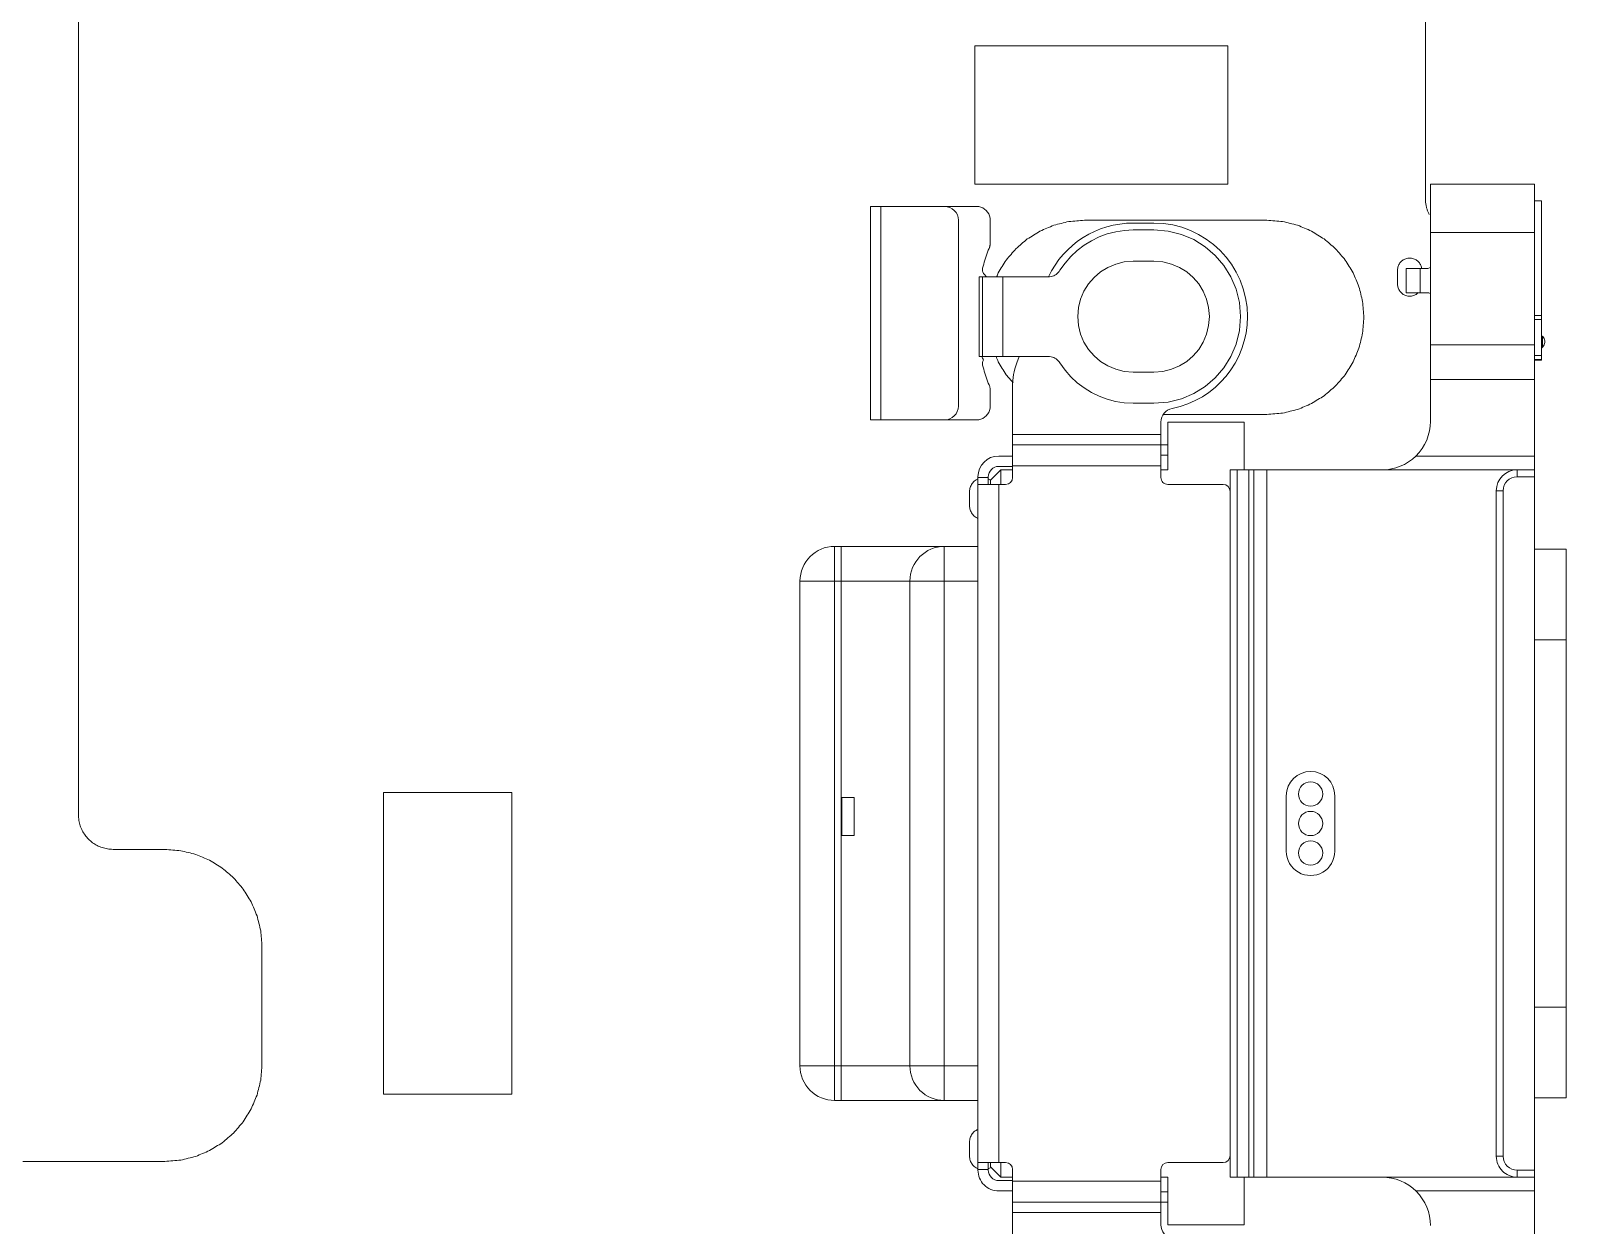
# Model space of a CAD drawing. Header units: millimetres. Extents: x 1863 to 2194, y 977 to 1295.
# Drawn here: x 2016.53 to 2038.69, y 1028.25 to 1045.48 of the extents above; entities that cross this region are included whole.
import ezdxf

# ---------------------------------------------------------------- set-up
doc = ezdxf.new("R2010")
doc.units = ezdxf.units.MM
doc.layers.add('2', color=7, linetype='Continuous', true_color=0xffffff)
doc.layers.get('0').off()

# ---------------------------------------------------------------- blocks, each defined once
blk = doc.blocks.new('A$C1B9535D9')
at = {"layer": '2', "color": 35, "linetype": 'Continuous', "lineweight": 18}
for p, q in [((33.091, 138.916), (33.091, 138.456)), ((39.698, 138.916), (34.398, 138.916)), ((34.398, 138.456), (34.398, 138.916)), ((39.698, 138.916), (39.698, 138.456)), ((41.004, 138.456), (41.004, 138.916)), ((28.069, 138.556), (28.069, 138.456)), ((28.069, 138.556), (30.369, 138.556)), ((29.722, 138.456), (29.722, 138.556)), ((29.778, 138.556), (29.778, 138.456)), ((30.027, 138.575), (30.173, 138.575)), ((30.09, 138.606), (30.11, 138.606)), ((30.298, 138.456), (30.298, 138.556)), ((30.357, 138.556), (30.357, 138.456)), ((30.369, 138.456), (30.369, 138.556)), ((27.829, 138.456), (27.829, 136.956)), ((42.349, 138.456), (27.829, 138.456)), ((28.524, 136.956), (28.524, 138.456)), ((30.147, 136.956), (30.147, 138.456)), ((30.647, 138.456), (30.647, 136.956)), ((31.749, 136.746), (31.749, 138.456)), ((31.949, 134.066), (31.949, 138.456)), ((32.049, 138.456), (32.049, 138.206)), ((42.049, 138.456), (42.049, 138.206)), ((42.149, 138.456), (42.149, 134.066)), ((46.269, 138.456), (42.349, 138.456)), ((42.349, 138.456), (42.349, 136.746)), ((32.049, 138.206), (31.949, 138.206)), ((42.049, 138.206), (42.149, 138.206)), ((32.249, 138.006), (32.249, 137.906)), ((41.849, 138.006), (32.249, 138.006)), ((41.849, 137.906), (32.249, 137.906)), ((41.849, 138.006), (41.849, 137.906)), ((27.829, 136.956), (31.249, 136.956)), ((29.044, 136.829), (29.04, 136.829)), ((29.044, 136.606), (29.044, 136.906)), ((29.044, 136.806), (29.394, 136.806)), ((29.394, 136.906), (29.394, 136.606)), ((29.394, 136.606), (29.044, 136.606)), ((37.449, 135.576), (36.649, 135.576)), ((36.649, 134.876), (37.449, 134.876)), ((31.949, 134.596), (42.149, 134.596)), ((31.949, 134.405), (42.149, 134.405)), ((42.149, 134.335), (31.949, 134.335)), ((29.001, 133.975), (29.164, 134.076)), ((29.164, 134.076), (29.344, 134.152)), ((29.344, 134.152), (29.536, 134.199)), ((29.536, 134.199), (29.739, 134.216)), ((29.739, 134.216), (29.941, 134.199)), ((29.941, 134.199), (30.134, 134.152)), ((30.134, 134.152), (30.313, 134.076)), ((30.313, 134.076), (30.477, 133.975)), ((31.949, 134.266), (31.259, 134.266)), ((31.259, 133.166), (31.259, 134.266)), ((31.949, 134.166), (42.149, 134.166)), ((42.149, 134.066), (31.949, 134.066)), ((42.839, 134.266), (42.149, 134.266)), ((42.839, 134.266), (42.839, 133.166)), ((28.73, 133.705), (28.855, 133.85)), ((28.855, 133.85), (29.001, 133.975)), ((30.477, 133.975), (30.623, 133.85)), ((30.623, 133.85), (30.748, 133.705)), ((32.159, 133.966), (32.159, 133.166)), ((41.939, 133.966), (41.939, 133.166)), ((28.628, 133.541), (28.73, 133.705)), ((29.371, 133.677), (29.266, 133.612)), ((29.486, 133.725), (29.371, 133.677)), ((29.609, 133.755), (29.486, 133.725)), ((29.739, 133.766), (29.609, 133.755)), ((29.869, 133.755), (29.739, 133.766)), ((29.992, 133.725), (29.869, 133.755)), ((30.107, 133.677), (29.992, 133.725)), ((30.211, 133.612), (30.107, 133.677)), ((30.748, 133.705), (30.849, 133.541)), ((28.553, 133.362), (28.628, 133.541)), ((29.093, 133.439), (29.028, 133.334)), ((29.173, 133.532), (29.093, 133.439)), ((29.266, 133.612), (29.173, 133.532)), ((30.305, 133.532), (30.211, 133.612)), ((30.385, 133.439), (30.305, 133.532)), ((30.45, 133.334), (30.385, 133.439)), ((30.849, 133.541), (30.925, 133.362)), ((28.505, 133.169), (28.553, 133.362)), ((28.98, 133.219), (28.949, 133.096)), ((29.028, 133.334), (28.98, 133.219)), ((30.498, 133.219), (30.45, 133.334)), ((30.528, 133.096), (30.498, 133.219)), ((30.925, 133.362), (30.972, 133.169)), ((28.389, 132.966), (28.389, 132.666)), ((28.489, 132.966), (28.505, 133.169)), ((28.489, 132.666), (28.489, 132.966)), ((28.949, 133.096), (28.939, 132.966)), ((28.939, 132.966), (28.939, 132.666)), ((30.539, 132.966), (30.528, 133.096)), ((30.539, 132.666), (30.539, 132.966)), ((30.972, 133.169), (30.989, 132.966)), ((30.989, 132.966), (30.989, 132.665)), ((31.949, 133.166), (31.259, 133.166)), ((31.259, 133.066), (32.059, 133.066)), ((31.439, 130.926), (31.439, 133.066)), ((31.589, 130.926), (31.589, 133.166)), ((31.739, 133.166), (31.739, 133.066)), ((31.889, 133.066), (31.889, 130.926)), ((31.949, 133.066), (31.949, 133.166)), ((42.039, 133.066), (42.838, 133.066)), ((42.149, 133.066), (42.149, 133.166)), ((42.839, 133.166), (42.149, 133.166)), ((42.209, 133.066), (42.209, 130.926)), ((42.359, 133.166), (42.359, 133.066)), ((42.509, 130.926), (42.509, 133.166)), ((42.659, 130.926), (42.659, 133.066)), ((28.495, 132.539), (28.489, 132.666)), ((28.515, 132.414), (28.495, 132.539)), ((28.939, 132.666), (28.949, 132.536)), ((28.949, 132.536), (28.98, 132.414)), ((30.498, 132.414), (30.528, 132.536)), ((30.528, 132.536), (30.539, 132.666)), ((30.982, 132.538), (30.963, 132.413)), ((30.989, 132.665), (30.982, 132.538)), ((28.546, 132.292), (28.515, 132.414)), ((28.589, 132.175), (28.546, 132.292)), ((28.98, 132.414), (29.028, 132.299)), ((29.028, 132.299), (29.093, 132.194)), ((30.385, 132.194), (30.45, 132.299)), ((30.45, 132.299), (30.498, 132.414)), ((30.931, 132.292), (30.888, 132.175)), ((30.963, 132.413), (30.931, 132.292)), ((28.644, 132.063), (28.589, 132.175)), ((29.093, 132.194), (29.173, 132.101)), ((29.173, 132.101), (29.266, 132.021)), ((30.211, 132.021), (30.305, 132.101)), ((30.305, 132.101), (30.385, 132.194)), ((30.888, 132.175), (30.833, 132.063)), ((28.709, 131.957), (28.644, 132.063)), ((28.785, 131.858), (28.709, 131.957)), ((28.871, 131.767), (28.785, 131.858)), ((29.266, 132.021), (29.371, 131.956)), ((29.371, 131.956), (29.486, 131.907)), ((29.486, 131.907), (29.609, 131.877)), ((29.609, 131.877), (29.739, 131.867)), ((29.739, 131.867), (29.869, 131.877)), ((29.869, 131.877), (29.992, 131.907)), ((29.992, 131.907), (30.107, 131.956)), ((30.107, 131.956), (30.211, 132.021)), ((30.692, 131.858), (30.606, 131.767)), ((30.768, 131.957), (30.692, 131.858)), ((30.833, 132.063), (30.768, 131.957)), ((28.966, 131.684), (28.871, 131.767)), ((29.07, 131.61), (28.966, 131.684)), ((30.511, 131.684), (30.407, 131.61)), ((30.606, 131.767), (30.511, 131.684)), ((29.087, 131.598), (29.07, 131.61)), ((29.103, 131.585), (29.087, 131.598)), ((29.116, 131.57), (29.103, 131.585)), ((29.129, 131.554), (29.116, 131.57)), ((29.139, 131.537), (29.129, 131.554)), ((29.148, 131.519), (29.139, 131.537)), ((29.155, 131.5), (29.148, 131.519)), ((29.16, 131.481), (29.155, 131.5)), ((29.163, 131.461), (29.16, 131.481)), ((29.164, 131.44), (29.163, 131.461)), ((29.164, 131.44), (29.164, 130.446)), ((30.315, 131.461), (30.314, 131.44)), ((30.314, 131.44), (30.314, 130.446)), ((30.318, 131.481), (30.315, 131.461)), ((30.323, 131.5), (30.318, 131.481)), ((30.33, 131.519), (30.323, 131.5)), ((30.338, 131.537), (30.33, 131.519)), ((30.349, 131.554), (30.338, 131.537)), ((30.361, 131.57), (30.349, 131.554)), ((30.375, 131.585), (30.361, 131.57)), ((30.39, 131.598), (30.375, 131.585)), ((30.407, 131.61), (30.39, 131.598)), ((30.407, 130.986), (30.314, 131.021)), ((29.164, 130.783), (30.314, 130.783)), ((32.059, 130.926), (30.749, 130.926)), ((31.749, 130.726), (31.749, 130.926)), ((31.899, 130.726), (31.899, 130.926)), ((31.949, 130.756), (31.949, 130.926)), ((31.949, 130.756), (32.099, 130.606)), ((31.949, 130.756), (32.159, 130.756)), ((32.159, 130.426), (32.159, 130.826)), ((41.939, 130.426), (41.939, 130.826)), ((41.939, 130.756), (42.149, 130.756)), ((41.999, 130.606), (42.149, 130.756)), ((42.039, 130.926), (43.348, 130.926)), ((42.149, 130.756), (42.149, 130.926)), ((42.199, 130.726), (42.199, 130.926)), ((42.349, 130.726), (42.349, 130.926)), ((28.171, 130.496), (28.188, 130.522)), ((28.208, 130.546), (28.188, 130.522)), ((28.208, 130.546), (28.231, 130.566)), ((28.257, 130.582), (28.231, 130.566)), ((28.286, 130.594), (28.257, 130.582)), ((28.286, 130.594), (28.317, 130.602)), ((28.349, 130.604), (28.317, 130.602)), ((28.675, 130.604), (28.349, 130.604)), ((28.675, 130.604), (28.683, 130.604)), ((28.692, 130.603), (28.683, 130.604)), ((28.7, 130.602), (28.692, 130.603)), ((28.708, 130.601), (28.7, 130.602)), ((28.715, 130.6), (28.708, 130.601)), ((28.715, 130.6), (28.723, 130.598)), ((28.731, 130.596), (28.723, 130.598)), ((28.739, 130.593), (28.731, 130.596)), ((28.747, 130.591), (28.739, 130.593)), ((28.754, 130.588), (28.747, 130.591)), ((28.782, 130.576), (28.754, 130.588)), ((28.81, 130.565), (28.782, 130.576)), ((28.838, 130.554), (28.81, 130.565)), ((28.867, 130.544), (28.838, 130.554)), ((28.867, 130.544), (28.896, 130.534)), ((28.924, 130.525), (28.896, 130.534)), ((28.954, 130.517), (28.924, 130.525)), ((28.983, 130.509), (28.954, 130.517)), ((29.128, 130.515), (29.117, 130.507)), ((29.164, 130.549), (29.128, 130.515)), ((30.524, 130.517), (30.495, 130.509)), ((30.553, 130.525), (30.524, 130.517)), ((30.553, 130.525), (30.582, 130.535)), ((30.611, 130.544), (30.582, 130.535)), ((30.639, 130.554), (30.611, 130.544)), ((30.668, 130.565), (30.639, 130.554)), ((30.696, 130.576), (30.668, 130.565)), ((30.696, 130.576), (30.724, 130.588)), ((30.731, 130.591), (30.724, 130.588)), ((30.731, 130.591), (30.739, 130.594)), ((30.739, 130.594), (30.747, 130.596)), ((30.747, 130.596), (30.754, 130.598)), ((30.754, 130.598), (30.762, 130.6)), ((30.762, 130.6), (30.77, 130.602)), ((30.77, 130.602), (30.778, 130.603)), ((30.786, 130.604), (30.778, 130.603)), ((30.786, 130.604), (30.794, 130.604)), ((30.794, 130.604), (30.802, 130.604)), ((31.029, 130.604), (30.802, 130.604)), ((31.029, 130.604), (31.061, 130.602)), ((31.092, 130.594), (31.061, 130.602)), ((31.092, 130.594), (31.121, 130.582)), ((31.121, 130.582), (31.147, 130.566)), ((31.17, 130.546), (31.147, 130.566)), ((31.17, 130.546), (31.19, 130.522)), ((31.207, 130.496), (31.19, 130.522)), ((32.049, 130.576), (32.159, 130.576)), ((32.059, 130.426), (32.059, 130.576)), ((32.159, 130.606), (32.099, 130.606)), ((32.159, 130.726), (41.939, 130.726)), ((41.999, 130.606), (41.939, 130.606)), ((42.049, 130.576), (41.939, 130.576)), ((42.039, 130.426), (42.039, 130.576)), ((28.149, 130.404), (28.152, 130.437)), ((28.149, 130.404), (28.149, 128.876)), ((28.152, 130.437), (28.159, 130.467)), ((28.171, 130.496), (28.159, 130.467)), ((29.012, 130.501), (28.983, 130.509)), ((29.042, 130.494), (29.012, 130.501)), ((29.055, 130.492), (29.042, 130.494)), ((29.055, 130.492), (29.068, 130.492)), ((29.081, 130.493), (29.068, 130.492)), ((29.081, 130.493), (29.094, 130.496)), ((29.106, 130.501), (29.094, 130.496)), ((29.117, 130.507), (29.106, 130.501)), ((29.164, 130.494), (30.314, 130.494)), ((30.314, 130.446), (29.164, 130.446)), ((30.372, 130.501), (30.363, 130.505)), ((30.372, 130.501), (30.384, 130.496)), ((30.384, 130.496), (30.397, 130.493)), ((30.41, 130.492), (30.397, 130.493)), ((30.41, 130.492), (30.423, 130.492)), ((30.437, 130.494), (30.423, 130.492)), ((30.466, 130.501), (30.437, 130.494)), ((30.466, 130.501), (30.495, 130.509)), ((31.219, 130.467), (31.207, 130.496)), ((31.219, 130.467), (31.226, 130.437)), ((31.226, 130.437), (31.229, 130.405)), ((31.229, 129.026), (31.229, 130.405)), ((42.049, 130.426), (32.049, 130.426)), ((33.053, 128.358), (33.053, 130.427)), ((33.553, 130.427), (33.553, 127.858)), ((40.544, 127.858), (40.544, 130.427)), ((41.044, 130.427), (41.044, 128.358)), ((31.029, 130.144), (28.349, 130.144)), ((33.053, 129.941), (41.044, 129.941)), ((33.553, 129.444), (40.544, 129.444)), ((28.149, 129.026), (31.229, 129.026)), ((31.229, 129.026), (31.229, 128.876)), ((31.229, 128.876), (28.149, 128.876)), ((36.672, 128.461), (36.672, 128.639)), ((37.222, 128.639), (36.672, 128.639)), ((37.222, 128.639), (37.222, 128.461)), ((41.044, 128.451), (33.053, 128.451)), ((33.053, 128.358), (41.044, 128.358)), ((37.222, 128.461), (36.672, 128.461)), ((40.544, 127.858), (33.553, 127.858))]:
    blk.add_line(p, q, dxfattribs=at)
for centre in [(36.624, 135.226), (37.049, 135.226), (37.474, 135.226)]:
    blk.add_circle(centre, 0.175, dxfattribs=at)
for centre, radius, start, end in [((29.988, 138.606), 0.05, 270, 322.0201), ((30.09, 138.526), 0.08, 90, 142.0201), ((30.11, 138.526), 0.08, 37.9799, 90), ((30.213, 138.606), 0.05, 217.9799, 270), ((32.249, 138.206), 0.3, 180, 270), ((32.249, 138.206), 0.2, 180, 270), ((41.849, 138.206), 0.3, 270, 0), ((41.849, 138.206), 0.2, 270, 0), ((28.944, 136.906), 0.1, 0, 30.0012), ((29.494, 136.906), 0.1, 149.9988, 180), ((31.249, 136.256), 0.7, 44.4153, 90), ((42.849, 136.256), 0.7, 89.9995, 180), ((36.649, 135.226), 0.35, 90, 270), ((37.449, 135.226), 0.35, 270, 90), ((29.739, 132.966), 1.35, 90.0002, 180), ((29.739, 132.966), 1.35, 11.159, 89.9998), ((32.259, 133.966), 0.1, 90, 180), ((41.839, 133.966), 0.1, 0, 90), ((31.259, 133.266), 0.2, 191.159, 269.999), ((42.838, 133.266), 0.2, 270.001, 348.841), ((32.059, 133.166), 0.1, 270, 0), ((42.039, 133.166), 0.1, 180, 270), ((29.739, 132.666), 1.35, 180, 244.7992), ((30.749, 131.926), 1, 250, 269.9998), ((32.059, 130.826), 0.1, 0, 90), ((42.039, 130.826), 0.1, 90, 180), ((32.049, 130.726), 0.3, 180, 270), ((32.049, 130.726), 0.15, 180, 270), ((42.049, 130.726), 0.15, 270, 0), ((42.049, 130.726), 0.3, 270, 0), ((29.649, 132.064), 1.715, 292.8029, 294.6168), ((28.349, 129.944), 0.2, 90, 180.0008), ((31.029, 129.944), 0.2, 0.0042, 90), ((33.553, 128.358), 0.5, 180, 270), ((40.544, 128.358), 0.5, 270, 0)]:
    blk.add_arc(centre, radius, start, end, dxfattribs=at)
for centre, major_axis, ratio, start_param, end_param in [((31.249, 136.256), (-0.643, -0.278), 1, 2.73378, 3.508974), ((33.553, 129.941), (0.5, 0), 0.993346, 3.141593, 4.712389), ((40.544, 129.941), (-0.5, 0), 0.993346, 1.570796, 3.141593)]:
    blk.add_ellipse(centre, major_axis=major_axis, ratio=ratio, start_param=start_param, end_param=end_param, dxfattribs=at)
for points, knots in [([(34.398, 138.916), (34.359, 138.916), (34.319, 138.916), (34.241, 138.916), (34.202, 138.916), (34.124, 138.916), (34.085, 138.916), (34.007, 138.916), (33.968, 138.916), (33.91, 138.916), (33.891, 138.916), (33.853, 138.916), (33.834, 138.916), (33.777, 138.916), (33.74, 138.916), (33.668, 138.916), (33.633, 138.916), (33.582, 138.916), (33.565, 138.916), (33.532, 138.916), (33.515, 138.916), (33.436, 138.916), (33.379, 138.916), (33.315, 138.916), (33.303, 138.916), (33.279, 138.916), (33.268, 138.916), (33.235, 138.916), (33.196, 138.916), (33.165, 138.916), (33.139, 138.916), (33.127, 138.916), (33.1, 138.916), (33.091, 138.916), (33.091, 138.916), (33.091, 138.916), (33.091, 138.916)], [0, 0, 0, 0, 0.062484, 0.062484, 0.124969, 0.124969, 0.187453, 0.187453, 0.249937, 0.249937, 0.281179, 0.281179, 0.312421, 0.312421, 0.374906, 0.374906, 0.43739, 0.43739, 0.468632, 0.468632, 0.499874, 0.499874, 0.624843, 0.624843, 0.656085, 0.656085, 0.687327, 0.687327, 0.749811, 0.812295, 0.812295, 0.87478, 0.87478, 0.999748, 0.999748, 1, 1, 1, 1]), ([(39.698, 138.916), (39.737, 138.916), (39.777, 138.916), (39.855, 138.916), (39.894, 138.916), (40.012, 138.916), (40.09, 138.916), (40.186, 138.916), (40.205, 138.916), (40.244, 138.916), (40.263, 138.916), (40.32, 138.916), (40.357, 138.916), (40.429, 138.916), (40.464, 138.916), (40.516, 138.916), (40.532, 138.916), (40.566, 138.916), (40.582, 138.916), (40.661, 138.916), (40.718, 138.916), (40.781, 138.916), (40.794, 138.916), (40.817, 138.916), (40.828, 138.916), (40.861, 138.916), (40.9, 138.916), (40.93, 138.916), (40.95, 138.916), (40.957, 138.916), (40.968, 138.916), (40.973, 138.916), (40.995, 138.916), (41.004, 138.916), (41.004, 138.916), (41.004, 138.916), (41.004, 138.916)], [0, 0, 0, 0, 0.062461, 0.062461, 0.124922, 0.124922, 0.249844, 0.249844, 0.281074, 0.281074, 0.312305, 0.312305, 0.374766, 0.374766, 0.437227, 0.437227, 0.468457, 0.468457, 0.499688, 0.499688, 0.62461, 0.62461, 0.65584, 0.65584, 0.687071, 0.687071, 0.749532, 0.811993, 0.811993, 0.843223, 0.843223, 0.874454, 0.874454, 0.999376, 0.999376, 1, 1, 1, 1]), ([(30.1, 138.556), (30.085, 138.556), (30.07, 138.556), (30.05, 138.556), (30.044, 138.556), (30.039, 138.556)], [0, 0, 0, 0, 0.505827, 0.505827, 1, 1, 1, 1]), ([(30.182, 138.556), (30.175, 138.556), (30.169, 138.556), (30.16, 138.556), (30.156, 138.556), (30.151, 138.556), (30.15, 138.556), (30.146, 138.556), (30.144, 138.556), (30.129, 138.556), (30.115, 138.556), (30.1, 138.556)], [0, 0, 0, 0, 0.196199, 0.196199, 0.39715, 0.39715, 0.5981, 0.5981, 0.79905, 0.79905, 1, 1, 1, 1])]:
    blk.add_open_spline(points, degree=3, knots=knots, dxfattribs=at)
for points, degree in [([(28.042, 136.884), (11.649, 136.884)], 1), ([(28.089, 136.886), (28.073, 136.886), (28.058, 136.885), (28.042, 136.884)], 3), ([(28.134, 136.893), (28.119, 136.891), (28.104, 136.888), (28.089, 136.886)], 3), ([(28.179, 136.903), (28.164, 136.9), (28.149, 136.896), (28.134, 136.893)], 3), ([(28.222, 136.918), (28.208, 136.913), (28.193, 136.908), (28.179, 136.903)], 3), ([(28.264, 136.936), (28.25, 136.93), (28.236, 136.924), (28.222, 136.918)], 3), ([(28.913, 136.736), (28.91, 136.728), (28.906, 136.72), (28.903, 136.711)], 3), ([(28.927, 136.759), (28.923, 136.752), (28.918, 136.744), (28.913, 136.736)], 3), ([(28.945, 136.78), (28.939, 136.773), (28.933, 136.766), (28.927, 136.759)], 3), ([(28.965, 136.797), (28.958, 136.792), (28.952, 136.786), (28.945, 136.78)], 3), ([(28.988, 136.812), (28.981, 136.807), (28.973, 136.802), (28.965, 136.797)], 3), ([(29.013, 136.822), (29.005, 136.819), (28.997, 136.815), (28.988, 136.812)], 3), ([(29.04, 136.829), (29.031, 136.827), (29.022, 136.825), (29.013, 136.822)], 3), ([(29.41, 136.759), (29.404, 136.766), (29.398, 136.773), (29.393, 136.78)], 3), ([(29.424, 136.736), (29.42, 136.744), (29.415, 136.752), (29.41, 136.759)], 3), ([(29.435, 136.711), (29.431, 136.72), (29.428, 136.728), (29.424, 136.736)], 3), ([(28.896, 136.684), (28.895, 136.675), (28.894, 136.666), (28.894, 136.656)], 3), ([(28.894, 136.656), (28.894, 136.647), (28.895, 136.637), (28.896, 136.628)], 3), ([(28.903, 136.711), (28.9, 136.702), (28.898, 136.693), (28.896, 136.684)], 3), ([(28.896, 136.628), (28.898, 136.619), (28.9, 136.61), (28.903, 136.601)], 3), ([(28.903, 136.601), (28.906, 136.592), (28.91, 136.584), (28.913, 136.575)], 3), ([(28.913, 136.575), (28.918, 136.568), (28.923, 136.56), (28.927, 136.552)], 3), ([(28.927, 136.552), (28.933, 136.546), (28.939, 136.539), (28.945, 136.532)], 3), ([(28.945, 136.532), (28.952, 136.526), (28.958, 136.52), (28.965, 136.515)], 3), ([(28.965, 136.515), (28.973, 136.51), (28.981, 136.505), (28.988, 136.5)], 3), ([(28.988, 136.5), (28.997, 136.497), (29.005, 136.493), (29.013, 136.49)], 3), ([(29.324, 136.49), (29.333, 136.493), (29.341, 136.497), (29.349, 136.5)], 3), ([(29.349, 136.5), (29.357, 136.505), (29.365, 136.51), (29.372, 136.515)], 3), ([(29.372, 136.515), (29.379, 136.52), (29.386, 136.526), (29.393, 136.532)], 3), ([(29.393, 136.532), (29.398, 136.539), (29.404, 136.546), (29.41, 136.552)], 3), ([(29.41, 136.552), (29.415, 136.56), (29.42, 136.568), (29.424, 136.575)], 3), ([(29.424, 136.575), (29.428, 136.584), (29.431, 136.592), (29.435, 136.601)], 3), ([(29.442, 136.684), (29.439, 136.693), (29.437, 136.702), (29.435, 136.711)], 3), ([(29.435, 136.601), (29.437, 136.61), (29.439, 136.619), (29.442, 136.628)], 3), ([(29.444, 136.656), (29.443, 136.666), (29.442, 136.675), (29.442, 136.684)], 3), ([(29.442, 136.628), (29.442, 136.637), (29.443, 136.647), (29.444, 136.656)], 3), ([(29.013, 136.49), (29.022, 136.488), (29.031, 136.485), (29.04, 136.483)], 3), ([(29.04, 136.483), (29.05, 136.482), (29.059, 136.482), (29.069, 136.481)], 3), ([(29.069, 136.481), (29.269, 136.481)], 1), ([(29.269, 136.481), (29.278, 136.482), (29.288, 136.482), (29.297, 136.483)], 3), ([(29.297, 136.483), (29.306, 136.485), (29.315, 136.488), (29.324, 136.49)], 3), ([(28.922, 135.726), (28.984, 135.764), (29.045, 135.802), (29.106, 135.84)], 3), ([(29.106, 135.84), (29.173, 135.868), (29.24, 135.896), (29.307, 135.924)], 3), ([(29.307, 135.924), (29.379, 135.942), (29.45, 135.96), (29.522, 135.977)], 3), ([(29.522, 135.977), (29.598, 135.984), (29.674, 135.99), (29.749, 135.996)], 3), ([(29.749, 135.996), (29.825, 135.99), (29.901, 135.984), (29.976, 135.977)], 3), ([(29.976, 135.977), (30.048, 135.96), (30.12, 135.942), (30.192, 135.924)], 3), ([(30.192, 135.924), (30.259, 135.896), (30.326, 135.868), (30.393, 135.84)], 3), ([(30.393, 135.84), (30.454, 135.802), (30.515, 135.764), (30.576, 135.726)], 3), ([(28.759, 135.586), (28.814, 135.633), (28.868, 135.679), (28.922, 135.726)], 3), ([(30.576, 135.726), (30.63, 135.679), (30.685, 135.633), (30.739, 135.586)], 3), ([(28.505, 135.239), (28.543, 135.301), (28.581, 135.362), (28.619, 135.423)], 3), ([(28.619, 135.423), (28.666, 135.477), (28.713, 135.532), (28.759, 135.586)], 3), ([(30.739, 135.586), (30.786, 135.532), (30.833, 135.477), (30.879, 135.423)], 3), ([(30.879, 135.423), (30.917, 135.362), (30.955, 135.301), (30.993, 135.239)], 3), ([(28.421, 135.039), (28.449, 135.106), (28.477, 135.173), (28.505, 135.239)], 3), ([(30.993, 135.239), (31.021, 135.173), (31.05, 135.106), (31.078, 135.039)], 3), ([(28.367, 134.823), (28.385, 134.895), (28.403, 134.967), (28.421, 135.039)], 3), ([(31.078, 135.039), (31.096, 134.967), (31.113, 134.895), (31.131, 134.823)], 3), ([(28.349, 134.596), (28.355, 134.672), (28.361, 134.748), (28.367, 134.823)], 3), ([(31.131, 134.823), (31.137, 134.748), (31.143, 134.672), (31.149, 134.596)], 3), ([(28.349, 131.965), (28.349, 134.596)], 1), ([(31.149, 134.596), (31.149, 133.104)], 1), ([(27.83, 134.032), (25.835, 134.032)], 1), ([(25.835, 134.032), (25.835, 130.381)], 1), ([(27.83, 130.381), (27.83, 134.032)], 1), ([(28.367, 131.738), (28.361, 131.813), (28.355, 131.889), (28.349, 131.965)], 3), ([(28.421, 131.522), (28.403, 131.594), (28.385, 131.666), (28.367, 131.738)], 3), ([(28.505, 131.321), (28.477, 131.388), (28.449, 131.455), (28.421, 131.522)], 3), ([(28.619, 131.137), (28.581, 131.199), (28.543, 131.26), (28.505, 131.321)], 3), ([(28.759, 130.974), (28.713, 131.029), (28.666, 131.083), (28.619, 131.137)], 3), ([(28.922, 130.834), (28.868, 130.881), (28.814, 130.928), (28.759, 130.974)], 3), ([(29.106, 130.72), (29.045, 130.758), (28.984, 130.796), (28.922, 130.834)], 3), ([(30.576, 130.834), (30.515, 130.796), (30.454, 130.758), (30.393, 130.72)], 3), ([(30.694, 130.936), (30.655, 130.902), (30.616, 130.868), (30.576, 130.834)], 3), ([(29.164, 130.696), (29.145, 130.704), (29.125, 130.712), (29.106, 130.72)], 3), ([(30.393, 130.72), (30.366, 130.709), (30.34, 130.698), (30.314, 130.687)], 3), ([(32.086, 130.595), (32.084, 130.589), (32.081, 130.582), (32.078, 130.576)], 3), ([(32.095, 130.609), (32.092, 130.605), (32.089, 130.6), (32.086, 130.595)], 3), ([(42.022, 130.595), (42.018, 130.602), (42.013, 130.609), (42.009, 130.617)], 3), ([(42.03, 130.576), (42.028, 130.582), (42.025, 130.589), (42.022, 130.595)], 3), ([(25.835, 130.381), (27.83, 130.381)], 1), ([(32.08, 130.426), (32.082, 130.421), (32.084, 130.416), (32.086, 130.412)], 3), ([(32.086, 130.412), (32.092, 130.403), (32.097, 130.394), (32.103, 130.385)], 3), ([(32.103, 130.385), (32.109, 130.378), (32.116, 130.37), (32.123, 130.362)], 3), ([(32.123, 130.362), (32.13, 130.356), (32.138, 130.349), (32.146, 130.342)], 3), ([(32.146, 130.342), (32.155, 130.337), (32.163, 130.332), (32.172, 130.326)], 3), ([(32.172, 130.326), (32.182, 130.322), (32.191, 130.318), (32.201, 130.314)], 3), ([(32.201, 130.314), (32.211, 130.312), (32.221, 130.309), (32.232, 130.307)], 3), ([(32.232, 130.307), (32.242, 130.306), (32.253, 130.305), (32.264, 130.304)], 3), ([(32.264, 130.304), (32.464, 130.304)], 1), ([(32.464, 130.304), (32.475, 130.305), (32.486, 130.306), (32.496, 130.307)], 3), ([(32.496, 130.307), (32.507, 130.309), (32.517, 130.312), (32.527, 130.314)], 3), ([(32.527, 130.314), (32.537, 130.318), (32.546, 130.322), (32.556, 130.326)], 3), ([(32.556, 130.326), (32.565, 130.332), (32.573, 130.337), (32.582, 130.342)], 3), ([(32.582, 130.342), (32.59, 130.349), (32.598, 130.356), (32.605, 130.362)], 3), ([(32.605, 130.362), (32.612, 130.37), (32.619, 130.378), (32.625, 130.385)], 3), ([(32.625, 130.385), (32.631, 130.394), (32.636, 130.403), (32.642, 130.412)], 3), ([(32.642, 130.412), (32.644, 130.416), (32.646, 130.421), (32.648, 130.426)], 3), ([(41.461, 130.426), (41.463, 130.421), (41.465, 130.416), (41.467, 130.412)], 3), ([(41.467, 130.412), (41.472, 130.403), (41.478, 130.394), (41.483, 130.385)], 3), ([(41.483, 130.385), (41.49, 130.378), (41.497, 130.37), (41.503, 130.362)], 3), ([(41.503, 130.362), (41.511, 130.356), (41.519, 130.349), (41.527, 130.342)], 3), ([(41.527, 130.342), (41.535, 130.337), (41.544, 130.332), (41.553, 130.326)], 3), ([(41.553, 130.326), (41.562, 130.322), (41.572, 130.318), (41.582, 130.314)], 3), ([(41.582, 130.314), (41.592, 130.312), (41.602, 130.309), (41.612, 130.307)], 3), ([(41.612, 130.307), (41.623, 130.306), (41.634, 130.305), (41.645, 130.304)], 3), ([(41.645, 130.304), (41.845, 130.304)], 1), ([(41.845, 130.304), (41.855, 130.305), (41.866, 130.306), (41.877, 130.307)], 3), ([(41.877, 130.307), (41.887, 130.309), (41.898, 130.312), (41.908, 130.314)], 3), ([(41.908, 130.314), (41.917, 130.318), (41.927, 130.322), (41.937, 130.326)], 3), ([(41.937, 130.326), (41.945, 130.332), (41.954, 130.337), (41.963, 130.342)], 3), ([(41.963, 130.342), (41.971, 130.349), (41.978, 130.356), (41.986, 130.362)], 3), ([(41.986, 130.362), (41.993, 130.37), (41.999, 130.378), (42.006, 130.385)], 3), ([(42.006, 130.385), (42.011, 130.394), (42.017, 130.403), (42.022, 130.412)], 3), ([(42.022, 130.412), (42.024, 130.416), (42.026, 130.421), (42.028, 130.426)], 3), ([(40.953, 123.698), (36.603, 123.698)], 1), ([(36.603, 123.698), (36.603, 121.849)], 1), ([(40.953, 121.849), (40.953, 123.698)], 1), ([(36.603, 121.849), (40.953, 121.849)], 1), ([(37.996, 119.825), (38.057, 119.863), (38.118, 119.901), (38.179, 119.939)], 3), ([(38.179, 119.939), (38.246, 119.967), (38.313, 119.995), (38.38, 120.024)], 3), ([(38.38, 120.024), (38.452, 120.041), (38.524, 120.059), (38.596, 120.077)], 3), ([(38.596, 120.077), (38.671, 120.083), (38.747, 120.089), (38.823, 120.095)], 3), ([(38.823, 120.095), (40.523, 120.095)], 1), ([(40.523, 120.095), (40.598, 120.089), (40.674, 120.083), (40.75, 120.077)], 3), ([(40.75, 120.077), (40.822, 120.059), (40.893, 120.041), (40.965, 120.024)], 3), ([(40.965, 120.024), (41.032, 119.995), (41.099, 119.967), (41.166, 119.939)], 3), ([(41.166, 119.939), (41.227, 119.901), (41.288, 119.863), (41.35, 119.825)], 3), ([(37.693, 119.522), (37.739, 119.576), (37.786, 119.631), (37.833, 119.685)], 3), ([(37.833, 119.685), (37.887, 119.732), (37.941, 119.778), (37.996, 119.825)], 3), ([(41.35, 119.825), (41.404, 119.778), (41.458, 119.732), (41.513, 119.685)], 3), ([(41.513, 119.685), (41.559, 119.631), (41.606, 119.576), (41.653, 119.522)], 3), ([(37.579, 119.339), (37.617, 119.4), (37.655, 119.461), (37.693, 119.522)], 3), ([(41.653, 119.522), (41.691, 119.461), (41.728, 119.4), (41.766, 119.339)], 3), ([(37.494, 119.138), (37.522, 119.205), (37.551, 119.272), (37.579, 119.339)], 3), ([(41.766, 119.339), (41.795, 119.272), (41.823, 119.205), (41.851, 119.138)], 3), ([(37.441, 118.922), (37.459, 118.994), (37.476, 119.066), (37.494, 119.138)], 3), ([(41.851, 119.138), (41.869, 119.066), (41.887, 118.994), (41.904, 118.922)], 3), ([(37.423, 118.695), (37.429, 118.771), (37.435, 118.847), (37.441, 118.922)], 3), ([(41.904, 118.922), (41.91, 118.847), (41.917, 118.771), (41.923, 118.695)], 3), ([(37.423, 117.945), (37.423, 118.695)], 1), ([(41.923, 118.695), (41.923, 116.646)], 1), ([(37.416, 117.864), (37.418, 117.891), (37.42, 117.918), (37.423, 117.945)], 3), ([(37.326, 117.65), (37.34, 117.672), (37.353, 117.694), (37.367, 117.715)], 3), ([(37.367, 117.715), (37.377, 117.739), (37.387, 117.763), (37.397, 117.787)], 3), ([(37.397, 117.787), (37.403, 117.813), (37.41, 117.839), (37.416, 117.864)], 3), ([(24.705, 117.445), (36.923, 117.445)], 1), ([(36.923, 117.445), (36.95, 117.447), (36.977, 117.449), (37.004, 117.451)], 3), ([(37.004, 117.451), (37.03, 117.458), (37.055, 117.464), (37.081, 117.47)], 3), ([(37.081, 117.47), (37.105, 117.481), (37.129, 117.491), (37.152, 117.501)], 3), ([(37.152, 117.501), (37.174, 117.514), (37.196, 117.528), (37.218, 117.542)], 3), ([(37.218, 117.542), (37.237, 117.558), (37.257, 117.575), (37.276, 117.592)], 3), ([(37.276, 117.592), (37.293, 117.611), (37.309, 117.63), (37.326, 117.65)], 3)]:
    blk.add_open_spline(points, degree=degree, dxfattribs=at)

msp = doc.modelspace()

# ---------------------------------------------------------------- block references
at = {"linetype": 'Continuous', "rotation": 270}
msp.add_blockref('A$C1B9535D9', (1899.769, 1071.094), dxfattribs=at)

doc.saveas('drawing.dxf')
